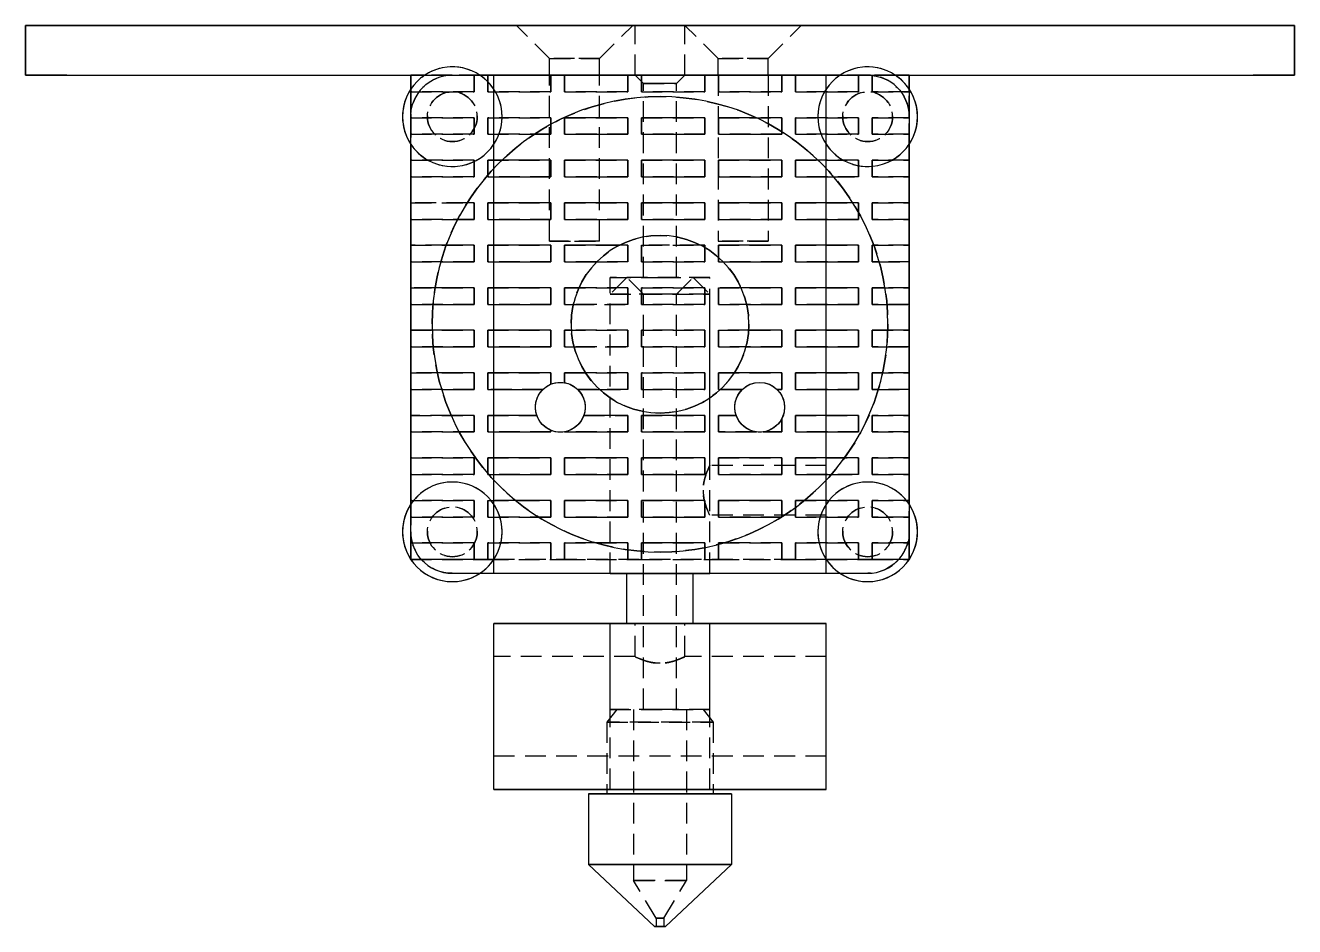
# Model space of a CAD drawing. Header units: inches. Extents: x -64 to 430, y -361 to 1014.
# Drawn here: x 117.4 to 193.8, y -206.5 to -152.2 of the extents above; entities that cross this region are included whole.
import ezdxf

# ---------------------------------------------------------------- set-up
doc = ezdxf.new("R2010")
doc.units = ezdxf.units.IN
doc.header["$LTSCALE"] = 5
doc.header["$MEASUREMENT"] = 0
doc.linetypes.add('HIDDEN', pattern=[0.375, 0.25, -0.125])
doc.layers.add('PH-3C4', color=16, linetype='HIDDEN')
doc.layers.add('PV-3C4', color=7, linetype='Continuous')

# ---------------------------------------------------------------- blocks, each defined once
blk = doc.blocks.new('*U21')
at = {"layer": 'PV-3C4'}
for p, q in [((0, -166.087, 43.013), (0, -168.587, 43.013)), ((0, -166.087, 46.013), (0, -166.087, 43.013)), ((0, -168.587, 46.013), (0, -166.087, 46.013)), ((0, -168.587, 43.013), (0, -239.977, 43.013)), ((0, -239.977, 46.013), (0, -168.587, 46.013)), ((0, -194.282, 13.843), (0, -189.282, 13.843)), ((0, -189.282, 13.843), (0, -189.282, 43.013)), ((0, -191.782, 13.013), (0, -194.282, 13.013)), ((0, -214.282), (0, -194.282)), ((0, -194.282), (0, -194.282, 10)), ((0, -214.282, 10), (0, -194.282, 10)), ((0, -194.282, 13.013), (0, -214.282, 13.013)), ((0, -194.282, 13.013), (0, -194.282, 43.013)), ((0, -208.58, -4.521), (0, -199.984, -4.521)), ((0, -208.58, -0.269), (0, -199.984, -0.269)), ((0, -203.949, -8.264), (0, -199.984, -4.521)), ((0, -199.984, -0.269), (0, -199.984, -4.521)), ((0, -201.091), (0, -201.091, -0.269)), ((0, -201.282, 13), (0, -207.282, 13)), ((0, -201.282, 13), (0, -201.282, 13.013)), ((0, -202.282, 10), (0, -202.282, 13)), ((0, -204.614, -8.264), (0, -203.949, -8.264)), ((0, -204.614, -8.264), (0, -208.58, -4.521)), ((0, -206.282, 10), (0, -206.282, 13)), ((0, -207.282, 13), (0, -207.282, 13.013)), ((0, -207.472), (0, -207.472, -0.269)), ((0, -208.58, -0.269), (0, -208.58, -4.521)), ((0, -214.282), (0, -214.282, 10)), ((0, -214.282, 13.013), (0, -214.282, 43.013)), ((0, -219.282, 13.843), (0, -214.282, 13.843)), ((0, -214.282, 13.013), (0, -216.782, 13.013)), ((0, -219.282, 43.013), (0, -219.282, 13.843)), ((0, -239.977, 43.013), (0, -242.477, 43.013)), ((0, -242.477, 46.013), (0, -239.977, 46.013)), ((0, -242.477, 43.013), (0, -242.477, 46.013))]:
    blk.add_line(p, q, dxfattribs=at)
at = {"layer": 'PV-3C4', "extrusion": (-1, 0, 0)}
for centre in [(198.282, 23.013), (210.282, 23.013)]:
    blk.add_circle(centre, 1.5, dxfattribs=at)
for centre, radius, start, end in [((191.782, 40.513), 3, 146.44269, 180), ((191.782, 40.513), 3, 180, 213.55731), ((191.782, 15.513), 3, 146.44269, 180), ((191.782, 15.513), 3, 180, 213.55731), ((191.782, 15.513), 3, 213.80519, 303.55731), ((191.782, 15.513), 2.5, 221.88557, 270), ((216.782, 15.513), 3, 236.44269, 326.19481), ((216.782, 15.513), 2.5, 270, 318.11443), ((216.782, 40.513), 3, 326.44269, 33.55731), ((216.782, 15.513), 3, 326.44269, 33.55731)]:
    blk.add_arc(centre, radius, start, end, dxfattribs=at)
blk = doc.blocks.new('*U22')
at = {"layer": 'PH-3C4'}
for p, q in [((0, -193.09, 42.013), (0, -189.282, 42.013)), ((0, -189.282, 40.452), (0, -193.09, 40.452)), ((0, -193.09, 39.452), (0, -189.282, 39.452)), ((0, -189.282, 37.891), (0, -193.09, 37.891)), ((0, -193.09, 36.891), (0, -189.282, 36.891)), ((0, -189.282, 35.33), (0, -193.09, 35.33)), ((0, -193.09, 34.33), (0, -189.282, 34.33)), ((0, -189.282, 32.769), (0, -193.09, 32.769)), ((0, -193.09, 31.769), (0, -189.282, 31.769)), ((0, -189.282, 30.208), (0, -193.09, 30.208)), ((0, -193.09, 29.208), (0, -189.282, 29.208)), ((0, -189.282, 27.648), (0, -193.09, 27.648)), ((0, -193.09, 26.648), (0, -189.282, 26.648)), ((0, -189.282, 25.087), (0, -193.09, 25.087)), ((0, -193.09, 24.087), (0, -189.282, 24.087)), ((0, -189.282, 22.526), (0, -193.09, 22.526)), ((0, -193.09, 21.526), (0, -189.282, 21.526)), ((0, -189.282, 19.965), (0, -193.09, 19.965)), ((0, -193.09, 18.965), (0, -189.282, 18.965)), ((0, -189.282, 17.404), (0, -193.09, 17.404)), ((0, -193.09, 16.404), (0, -189.282, 16.404)), ((0, -189.282, 14.843), (0, -193.09, 14.843)), ((0, -193.09, 43.013), (0, -193.09, 42.013)), ((0, -193.09, 40.452), (0, -193.09, 39.452)), ((0, -193.09, 37.891), (0, -193.09, 36.891)), ((0, -193.09, 35.33), (0, -193.09, 34.33)), ((0, -193.09, 32.769), (0, -193.09, 31.769)), ((0, -193.09, 30.208), (0, -193.09, 29.208)), ((0, -193.09, 27.648), (0, -193.09, 26.648)), ((0, -193.09, 25.087), (0, -193.09, 24.087)), ((0, -193.09, 22.526), (0, -193.09, 21.526)), ((0, -193.09, 19.965), (0, -193.09, 18.965)), ((0, -193.09, 17.404), (0, -193.09, 16.404)), ((0, -193.09, 14.843), (0, -193.09, 13.843)), ((0, -193.911, 17.404), (0, -197.72, 17.404)), ((0, -197.72, 16.404), (0, -193.911, 16.404)), ((0, -193.911, 16.404), (0, -193.911, 17.404)), ((0, -193.911, 19.965), (0, -197.72, 19.965)), ((0, -197.72, 18.965), (0, -193.911, 18.965)), ((0, -193.911, 18.965), (0, -193.911, 19.965)), ((0, -197.235, 24.087), (0, -193.911, 24.087)), ((0, -193.911, 24.087), (0, -193.911, 25.087)), ((0, -193.911, 25.087), (0, -197.72, 25.087)), ((0, -197.72, 21.526), (0, -193.911, 21.526)), ((0, -193.911, 21.526), (0, -193.911, 22.526)), ((0, -193.911, 27.648), (0, -197.72, 27.648)), ((0, -197.72, 26.648), (0, -193.911, 26.648)), ((0, -193.911, 26.648), (0, -193.911, 27.648)), ((0, -193.911, 30.208), (0, -197.72, 30.208)), ((0, -197.72, 29.208), (0, -193.911, 29.208)), ((0, -193.911, 29.208), (0, -193.911, 30.208)), ((0, -193.911, 32.769), (0, -197.72, 32.769)), ((0, -197.72, 31.769), (0, -193.911, 31.769)), ((0, -193.911, 31.769), (0, -193.911, 32.769)), ((0, -193.911, 35.33), (0, -197.72, 35.33)), ((0, -197.72, 34.33), (0, -193.911, 34.33)), ((0, -193.911, 34.33), (0, -193.911, 35.33)), ((0, -193.911, 37.891), (0, -197.72, 37.891)), ((0, -197.72, 36.891), (0, -193.911, 36.891)), ((0, -193.911, 36.891), (0, -193.911, 37.891)), ((0, -193.911, 40.452), (0, -197.72, 40.452)), ((0, -197.72, 39.452), (0, -193.911, 39.452)), ((0, -193.911, 39.452), (0, -193.911, 40.452)), ((0, -197.72, 42.013), (0, -193.911, 42.013)), ((0, -193.911, 42.013), (0, -193.911, 43.013)), ((0, -193.911, 13.843), (0, -193.911, 14.843)), ((0, -193.911, 14.843), (0, -197.72, 14.843)), ((0, -193.911, 22.526), (0, -196.863, 22.526)), ((0, -214.282, 13.843), (0, -194.282, 13.843)), ((0, -202.782, 8), (0, -194.282, 8)), ((0, -214.282, 2), (0, -194.282, 2)), ((0, -197.641, 44.013), (0, -195.641, 46.013)), ((0, -200.641, 33.013), (0, -197.641, 33.013)), ((0, -199.141, 44.013), (0, -197.641, 44.013)), ((0, -197.641, 33.013), (0, -197.641, 43.013)), ((0, -197.641, 43.013), (0, -197.641, 44.013)), ((0, -197.72, 17.404), (0, -197.72, 16.404)), ((0, -197.72, 19.965), (0, -197.72, 18.965)), ((0, -197.72, 25.087), (0, -197.72, 24.403)), ((0, -197.72, 27.648), (0, -197.72, 26.648)), ((0, -197.72, 30.208), (0, -197.72, 29.208)), ((0, -197.72, 32.769), (0, -197.72, 31.769)), ((0, -197.72, 35.33), (0, -197.72, 34.33)), ((0, -197.72, 37.891), (0, -197.72, 36.891)), ((0, -197.72, 40.452), (0, -197.72, 39.452)), ((0, -197.72, 43.013), (0, -197.72, 42.013)), ((0, -197.72, 14.843), (0, -197.72, 13.843)), ((0, -197.72, 21.622), (0, -197.72, 21.526)), ((0, -198.54, 17.404), (0, -202.349, 17.404)), ((0, -202.349, 16.404), (0, -198.54, 16.404)), ((0, -198.54, 16.404), (0, -198.54, 17.404)), ((0, -198.54, 19.965), (0, -202.349, 19.965)), ((0, -202.349, 18.965), (0, -198.54, 18.965)), ((0, -198.54, 18.965), (0, -198.54, 19.965)), ((0, -198.54, 24.49), (0, -198.54, 25.087)), ((0, -198.54, 25.087), (0, -202.349, 25.087)), ((0, -202.349, 21.526), (0, -198.54, 21.526)), ((0, -198.54, 27.648), (0, -202.349, 27.648)), ((0, -202.349, 26.648), (0, -198.54, 26.648)), ((0, -198.54, 26.648), (0, -198.54, 27.648)), ((0, -198.54, 30.208), (0, -202.349, 30.208)), ((0, -202.349, 29.208), (0, -198.54, 29.208)), ((0, -198.54, 29.208), (0, -198.54, 30.208)), ((0, -198.54, 32.769), (0, -202.349, 32.769)), ((0, -202.349, 31.769), (0, -198.54, 31.769)), ((0, -198.54, 31.769), (0, -198.54, 32.769)), ((0, -198.54, 35.33), (0, -202.349, 35.33)), ((0, -202.349, 34.33), (0, -198.54, 34.33)), ((0, -198.54, 34.33), (0, -198.54, 35.33)), ((0, -198.54, 37.891), (0, -202.349, 37.891)), ((0, -202.349, 36.891), (0, -198.54, 36.891)), ((0, -198.54, 36.891), (0, -198.54, 37.891)), ((0, -198.54, 40.452), (0, -202.349, 40.452)), ((0, -202.349, 39.452), (0, -198.54, 39.452)), ((0, -198.54, 39.452), (0, -198.54, 40.452)), ((0, -202.349, 42.013), (0, -198.54, 42.013)), ((0, -198.54, 42.013), (0, -198.54, 43.013)), ((0, -198.54, 13.843), (0, -198.54, 14.843)), ((0, -198.54, 14.843), (0, -202.349, 14.843)), ((0, -198.54, 21.526), (0, -198.54, 21.535)), ((0, -200.641, 44.013), (0, -199.141, 44.013)), ((0, -202.349, 24.087), (0, -199.329, 24.087)), ((0, -199.701, 22.526), (0, -202.349, 22.526)), ((0, -200.641, 33.013), (0, -200.641, 43.013)), ((0, -200.641, 43.013), (0, -200.641, 44.013)), ((0, -200.641, 44.013), (0, -202.641, 46.013)), ((0, -207.472, 4.059), (0, -201.091, 4.059)), ((0, -201.091, 4.059), (0, -201.091)), ((0, -201.675, 4.822), (0, -201.091, 4.059)), ((0, -201.282, 4.822), (0, -207.282, 4.822)), ((0, -201.282, 29.822), (0, -207.282, 29.822)), ((0, -207.282, 30.822), (0, -201.282, 30.822)), ((0, -201.282), (0, -201.282, 10)), ((0, -201.282, 4.822), (0, -201.282, 10)), ((0, -201.282, 13.013), (0, -201.282, 29.822)), ((0, -202.282, 30.822), (0, -201.282, 29.822)), ((0, -201.282, 13.013), (0, -201.282, 30.822)), ((0, -203.282, 29.822), (0, -202.282, 30.822)), ((0, -202.349, 17.404), (0, -202.349, 16.404)), ((0, -202.349, 19.965), (0, -202.349, 18.965)), ((0, -202.349, 25.087), (0, -202.349, 24.087)), ((0, -202.349, 22.526), (0, -202.349, 21.526)), ((0, -202.349, 27.648), (0, -202.349, 26.648)), ((0, -202.349, 30.208), (0, -202.349, 29.208)), ((0, -202.349, 32.769), (0, -202.349, 31.769)), ((0, -202.349, 35.33), (0, -202.349, 34.33)), ((0, -202.349, 37.891), (0, -202.349, 36.891)), ((0, -202.349, 40.452), (0, -202.349, 39.452)), ((0, -202.349, 43.013), (0, -202.349, 42.013)), ((0, -202.349, 14.843), (0, -202.349, 13.843)), ((0, -205.871, -5.494), (0, -202.692, -5.494)), ((0, -202.692, 4.822), (0, -202.692, -5.494)), ((0, -204.054, -7.755), (0, -202.692, -5.494)), ((0, -202.782, 8), (0, -202.782, 10)), ((0, -203.282, 42.513), (0, -202.782, 43.013)), ((0, -202.782, 43.013), (0, -202.782, 46.013)), ((0, -203.17, 17.404), (0, -206.978, 17.404)), ((0, -206.978, 16.404), (0, -203.17, 16.404)), ((0, -203.17, 16.404), (0, -203.17, 17.404)), ((0, -203.17, 19.965), (0, -206.978, 19.965)), ((0, -206.978, 18.965), (0, -203.17, 18.965)), ((0, -203.17, 18.965), (0, -203.17, 19.965)), ((0, -203.17, 22.526), (0, -206.978, 22.526)), ((0, -206.978, 21.526), (0, -203.17, 21.526)), ((0, -203.17, 21.526), (0, -203.17, 22.526)), ((0, -203.17, 25.087), (0, -206.978, 25.087)), ((0, -206.978, 24.087), (0, -203.17, 24.087)), ((0, -203.17, 24.087), (0, -203.17, 25.087)), ((0, -203.17, 27.648), (0, -206.978, 27.648)), ((0, -206.978, 26.648), (0, -203.17, 26.648)), ((0, -203.17, 26.648), (0, -203.17, 27.648)), ((0, -203.17, 30.208), (0, -206.978, 30.208)), ((0, -206.978, 29.208), (0, -203.17, 29.208)), ((0, -203.17, 29.208), (0, -203.17, 30.208)), ((0, -203.17, 32.769), (0, -206.978, 32.769)), ((0, -206.978, 31.769), (0, -203.17, 31.769)), ((0, -203.17, 31.769), (0, -203.17, 32.769)), ((0, -203.17, 35.33), (0, -206.978, 35.33)), ((0, -206.978, 34.33), (0, -203.17, 34.33)), ((0, -203.17, 34.33), (0, -203.17, 35.33)), ((0, -203.17, 37.891), (0, -206.978, 37.891)), ((0, -206.978, 36.891), (0, -203.17, 36.891)), ((0, -203.17, 36.891), (0, -203.17, 37.891)), ((0, -203.17, 40.452), (0, -206.978, 40.452)), ((0, -206.978, 39.452), (0, -203.17, 39.452)), ((0, -203.17, 39.452), (0, -203.17, 40.452)), ((0, -203.17, 13.843), (0, -203.17, 14.843)), ((0, -203.17, 14.843), (0, -206.978, 14.843)), ((0, -206.978, 42.013), (0, -203.17, 42.013)), ((0, -203.17, 42.013), (0, -203.17, 43.013)), ((0, -204.282, 42.513), (0, -203.282, 42.513)), ((0, -203.282, 4.822), (0, -203.282, 29.822)), ((0, -203.282, 30.822), (0, -203.282, 42.513)), ((0, -204.054, -8.254), (0, -203.949, -8.264)), ((0, -204.51, -7.755), (0, -204.054, -7.755)), ((0, -204.51, -8.254), (0, -204.054, -8.254)), ((0, -204.054, -7.755), (0, -204.054, -8.254)), ((0, -205.282, 42.513), (0, -204.282, 42.513)), ((0, -204.51, -7.755), (0, -205.871, -5.494)), ((0, -204.51, -7.755), (0, -204.51, -8.254)), ((0, -204.51, -8.254), (0, -204.614, -8.264)), ((0, -205.282, 4.822), (0, -205.282, 29.822)), ((0, -205.282, 29.822), (0, -206.282, 30.822)), ((0, -205.282, 30.822), (0, -205.282, 42.513)), ((0, -205.282, 42.513), (0, -205.782, 43.013)), ((0, -214.282, 8), (0, -205.782, 8)), ((0, -205.782, 8), (0, -205.782, 10)), ((0, -205.782, 43.013), (0, -205.782, 46.013)), ((0, -207.782, 44.013), (0, -205.782, 46.013)), ((0, -205.871, 4.822), (0, -205.871, -5.494)), ((0, -206.282, 30.822), (0, -207.282, 29.822)), ((0, -206.889, 4.822), (0, -207.472, 4.059)), ((0, -206.978, 17.404), (0, -206.978, 16.404)), ((0, -206.978, 19.965), (0, -206.978, 18.965)), ((0, -206.978, 22.526), (0, -206.978, 21.526)), ((0, -206.978, 25.087), (0, -206.978, 24.087)), ((0, -206.978, 27.648), (0, -206.978, 26.648)), ((0, -206.978, 30.208), (0, -206.978, 29.208)), ((0, -206.978, 32.769), (0, -206.978, 31.769)), ((0, -206.978, 35.33), (0, -206.978, 34.33)), ((0, -206.978, 37.891), (0, -206.978, 36.891)), ((0, -206.978, 40.452), (0, -206.978, 39.452)), ((0, -206.978, 14.843), (0, -206.978, 13.843)), ((0, -206.978, 43.013), (0, -206.978, 42.013)), ((0, -207.282), (0, -207.282, 10)), ((0, -207.282, 4.822), (0, -207.282, 10)), ((0, -207.282, 13.013), (0, -207.282, 29.822)), ((0, -207.282, 19.513), (0, -207.282, 30.822)), ((0, -207.282, 13.013), (0, -207.282, 16.513)), ((0, -214.282, 19.513), (0, -207.282, 19.513)), ((0, -214.282, 16.513), (0, -207.282, 16.513)), ((0, -207.472, 4.059), (0, -207.472)), ((0, -207.782, 33.013), (0, -210.782, 33.013)), ((0, -209.282, 44.013), (0, -207.782, 44.013)), ((0, -207.782, 43.013), (0, -207.782, 33.013)), ((0, -207.782, 43.013), (0, -207.782, 44.013)), ((0, -207.799, 21.526), (0, -207.799, 22.526)), ((0, -207.799, 22.526), (0, -208.863, 22.526)), ((0, -207.799, 24.087), (0, -207.799, 25.087)), ((0, -207.799, 25.087), (0, -211.608, 25.087)), ((0, -207.799, 17.404), (0, -211.608, 17.404)), ((0, -211.608, 16.404), (0, -207.799, 16.404)), ((0, -207.799, 16.404), (0, -207.799, 17.404)), ((0, -207.799, 19.965), (0, -211.608, 19.965)), ((0, -211.608, 18.965), (0, -207.799, 18.965)), ((0, -207.799, 18.965), (0, -207.799, 19.965)), ((0, -207.799, 27.648), (0, -211.608, 27.648)), ((0, -211.608, 26.648), (0, -207.799, 26.648)), ((0, -207.799, 26.648), (0, -207.799, 27.648)), ((0, -207.799, 30.208), (0, -211.608, 30.208)), ((0, -211.608, 29.208), (0, -207.799, 29.208)), ((0, -207.799, 29.208), (0, -207.799, 30.208)), ((0, -207.799, 32.769), (0, -211.608, 32.769)), ((0, -211.608, 31.769), (0, -207.799, 31.769)), ((0, -207.799, 31.769), (0, -207.799, 32.769)), ((0, -207.799, 35.33), (0, -211.608, 35.33)), ((0, -211.608, 34.33), (0, -207.799, 34.33)), ((0, -207.799, 34.33), (0, -207.799, 35.33)), ((0, -207.799, 37.891), (0, -211.608, 37.891)), ((0, -211.608, 36.891), (0, -207.799, 36.891)), ((0, -207.799, 36.891), (0, -207.799, 37.891)), ((0, -207.799, 40.452), (0, -211.608, 40.452)), ((0, -211.608, 39.452), (0, -207.799, 39.452)), ((0, -207.799, 39.452), (0, -207.799, 40.452)), ((0, -207.799, 13.843), (0, -207.799, 14.843)), ((0, -207.799, 14.843), (0, -211.608, 14.843)), ((0, -211.608, 42.013), (0, -207.799, 42.013)), ((0, -207.799, 42.013), (0, -207.799, 43.013)), ((0, -209.235, 24.087), (0, -207.799, 24.087)), ((0, -210.082, 21.526), (0, -207.799, 21.526)), ((0, -210.782, 44.013), (0, -209.282, 44.013)), ((0, -211.608, 21.526), (0, -210.482, 21.526)), ((0, -210.782, 43.013), (0, -210.782, 33.013)), ((0, -210.782, 43.013), (0, -210.782, 44.013)), ((0, -210.782, 44.013), (0, -212.782, 46.013)), ((0, -211.608, 24.087), (0, -211.329, 24.087)), ((0, -211.608, 25.087), (0, -211.608, 24.087)), ((0, -211.608, 17.404), (0, -211.608, 16.404)), ((0, -211.608, 19.965), (0, -211.608, 18.965)), ((0, -211.608, 27.648), (0, -211.608, 26.648)), ((0, -211.608, 30.208), (0, -211.608, 29.208)), ((0, -211.608, 32.769), (0, -211.608, 31.769)), ((0, -211.608, 35.33), (0, -211.608, 34.33)), ((0, -211.608, 37.891), (0, -211.608, 36.891)), ((0, -211.608, 40.452), (0, -211.608, 39.452)), ((0, -211.608, 14.843), (0, -211.608, 13.843)), ((0, -211.608, 43.013), (0, -211.608, 42.013)), ((0, -211.608, 22.311), (0, -211.608, 21.526)), ((0, -212.428, 17.404), (0, -216.237, 17.404)), ((0, -216.237, 16.404), (0, -212.428, 16.404)), ((0, -212.428, 16.404), (0, -212.428, 17.404)), ((0, -212.428, 19.965), (0, -216.237, 19.965)), ((0, -216.237, 18.965), (0, -212.428, 18.965)), ((0, -212.428, 18.965), (0, -212.428, 19.965)), ((0, -212.428, 22.526), (0, -216.237, 22.526)), ((0, -216.237, 21.526), (0, -212.428, 21.526)), ((0, -212.428, 21.526), (0, -212.428, 22.526)), ((0, -212.428, 25.087), (0, -216.237, 25.087)), ((0, -216.237, 24.087), (0, -212.428, 24.087)), ((0, -212.428, 24.087), (0, -212.428, 25.087)), ((0, -212.428, 27.648), (0, -216.237, 27.648)), ((0, -216.237, 26.648), (0, -212.428, 26.648)), ((0, -212.428, 26.648), (0, -212.428, 27.648)), ((0, -212.428, 30.208), (0, -216.237, 30.208)), ((0, -216.237, 29.208), (0, -212.428, 29.208)), ((0, -212.428, 29.208), (0, -212.428, 30.208)), ((0, -212.428, 32.769), (0, -216.237, 32.769)), ((0, -216.237, 31.769), (0, -212.428, 31.769)), ((0, -212.428, 31.769), (0, -212.428, 32.769)), ((0, -212.428, 35.33), (0, -216.237, 35.33)), ((0, -216.237, 34.33), (0, -212.428, 34.33)), ((0, -212.428, 34.33), (0, -212.428, 35.33)), ((0, -212.428, 37.891), (0, -216.237, 37.891)), ((0, -216.237, 36.891), (0, -212.428, 36.891)), ((0, -212.428, 36.891), (0, -212.428, 37.891)), ((0, -212.428, 40.452), (0, -216.237, 40.452)), ((0, -216.237, 39.452), (0, -212.428, 39.452)), ((0, -212.428, 39.452), (0, -212.428, 40.452)), ((0, -212.428, 13.843), (0, -212.428, 14.843)), ((0, -212.428, 14.843), (0, -216.237, 14.843)), ((0, -216.237, 42.013), (0, -212.428, 42.013)), ((0, -212.428, 42.013), (0, -212.428, 43.013)), ((0, -216.237, 17.404), (0, -216.237, 16.404)), ((0, -216.237, 19.965), (0, -216.237, 18.965)), ((0, -216.237, 22.526), (0, -216.237, 21.526)), ((0, -216.237, 25.087), (0, -216.237, 24.087)), ((0, -216.237, 27.648), (0, -216.237, 26.648)), ((0, -216.237, 30.208), (0, -216.237, 29.208)), ((0, -216.237, 32.769), (0, -216.237, 31.769)), ((0, -216.237, 35.33), (0, -216.237, 34.33)), ((0, -216.237, 37.891), (0, -216.237, 36.891)), ((0, -216.237, 40.452), (0, -216.237, 39.452)), ((0, -216.237, 14.843), (0, -216.237, 13.843)), ((0, -216.237, 43.013), (0, -216.237, 42.013)), ((0, -217.058, 13.843), (0, -217.058, 14.843)), ((0, -217.058, 14.843), (0, -219.282, 14.843)), ((0, -219.282, 16.404), (0, -217.058, 16.404)), ((0, -217.058, 16.404), (0, -217.058, 17.404)), ((0, -217.058, 17.404), (0, -219.282, 17.404)), ((0, -219.282, 18.965), (0, -217.058, 18.965)), ((0, -217.058, 18.965), (0, -217.058, 19.965)), ((0, -217.058, 19.965), (0, -219.282, 19.965)), ((0, -219.282, 21.526), (0, -217.058, 21.526)), ((0, -217.058, 21.526), (0, -217.058, 22.526)), ((0, -217.058, 22.526), (0, -219.282, 22.526)), ((0, -219.282, 24.087), (0, -217.058, 24.087)), ((0, -217.058, 24.087), (0, -217.058, 25.087)), ((0, -217.058, 25.087), (0, -219.282, 25.087)), ((0, -219.282, 26.648), (0, -217.058, 26.648)), ((0, -217.058, 26.648), (0, -217.058, 27.648)), ((0, -217.058, 27.648), (0, -219.282, 27.648)), ((0, -219.282, 29.208), (0, -217.058, 29.208)), ((0, -217.058, 29.208), (0, -217.058, 30.208)), ((0, -217.058, 30.208), (0, -219.282, 30.208)), ((0, -219.282, 31.769), (0, -217.058, 31.769)), ((0, -217.058, 31.769), (0, -217.058, 32.769)), ((0, -217.058, 32.769), (0, -219.282, 32.769)), ((0, -219.282, 34.33), (0, -217.058, 34.33)), ((0, -217.058, 34.33), (0, -217.058, 35.33)), ((0, -217.058, 35.33), (0, -219.282, 35.33)), ((0, -219.282, 36.891), (0, -217.058, 36.891)), ((0, -217.058, 36.891), (0, -217.058, 37.891)), ((0, -217.058, 37.891), (0, -219.282, 37.891)), ((0, -219.282, 39.452), (0, -217.058, 39.452)), ((0, -217.058, 39.452), (0, -217.058, 40.452)), ((0, -217.058, 40.452), (0, -219.282, 40.452)), ((0, -219.282, 42.013), (0, -217.058, 42.013)), ((0, -217.058, 42.013), (0, -217.058, 43.013))]:
    blk.add_line(p, q, dxfattribs=at)
at = {"layer": 'PH-3C4', "extrusion": (-1, 0, 0)}
for centre, radius in [((191.782, 40.513), 1.5), ((191.782, 15.513), 1.5), ((204.282, 28.013), 13.716), ((204.282, 28.013), 5.351), ((216.782, 40.513), 1.5), ((216.782, 15.513), 1.5)]:
    blk.add_circle(centre, radius, dxfattribs=at)
for centre, radius, start, end in [((191.782, 15.513), 2.5, 180, 221.88557), ((191.782, 40.513), 2.5, 90, 180), ((191.782, 40.513), 3, 213.55731, 146.44269), ((191.782, 15.513), 3, 303.55731, 146.44269), ((191.782, 15.513), 3, 213.55731, 213.80519), ((216.782, 40.513), 3, 33.55731, 180), ((216.782, 40.513), 3, 180, 326.44269), ((216.782, 15.513), 3, 33.55731, 180), ((216.782, 15.513), 3, 180, 236.44269), ((216.782, 40.513), 2.5, 0, 90), ((216.782, 15.513), 2.5, 318.11443, 0), ((216.782, 15.513), 3, 326.19481, 326.44269)]:
    blk.add_arc(centre, radius, start, end, dxfattribs=at)
at = {"layer": 'PH-3C4'}
for points, knots in [([(0, -202.782, 8), (0, -202.782, 8), (0, -202.791, 7.995), (0, -202.83, 7.976), (0, -202.859, 7.962), (0, -202.975, 7.907), (0, -203.09, 7.856), (0, -203.353, 7.757), (0, -203.519, 7.702), (0, -203.795, 7.642), (0, -203.892, 7.625), (0, -204.087, 7.604), (0, -204.186, 7.598), (0, -204.378, 7.598), (0, -204.477, 7.604), (0, -204.672, 7.625), (0, -204.769, 7.642), (0, -205.045, 7.702), (0, -205.211, 7.757), (0, -205.474, 7.856), (0, -205.589, 7.907), (0, -205.704, 7.962), (0, -205.734, 7.976), (0, -205.772, 7.995), (0, -205.782, 8), (0, -205.782, 8)], [2.306343, 2.306343, 2.306343, 2.306343, 2.594243, 2.594243, 2.882142, 2.882142, 3.457941, 3.457941, 4.035314, 4.035314, 4.324, 4.324, 4.612687, 4.612687, 4.901373, 4.901373, 5.190059, 5.190059, 5.767432, 5.767432, 6.343231, 6.343231, 6.631131, 6.631131, 6.91903, 6.91903, 6.91903, 6.91903]), ([(0, -206.88, 18.013), (0, -206.88, 17.916), (0, -206.885, 17.818), (0, -206.907, 17.622), (0, -206.924, 17.526), (0, -206.984, 17.25), (0, -207.038, 17.083), (0, -207.138, 16.821), (0, -207.189, 16.706), (0, -207.244, 16.59), (0, -207.258, 16.561), (0, -207.277, 16.522), (0, -207.282, 16.513), (0, -207.282, 16.513)], [0, 0, 0, 0, 0.288686, 0.288686, 0.577373, 0.577373, 1.154746, 1.154746, 1.730544, 1.730544, 2.018444, 2.018444, 2.306343, 2.306343, 2.306343, 2.306343]), ([(0, -207.282, 19.513), (0, -207.282, 19.513), (0, -207.277, 19.503), (0, -207.258, 19.464), (0, -207.244, 19.435), (0, -207.189, 19.319), (0, -207.138, 19.204), (0, -207.038, 18.942), (0, -206.984, 18.775), (0, -206.924, 18.499), (0, -206.907, 18.403), (0, -206.885, 18.208), (0, -206.88, 18.109), (0, -206.88, 18.013)], [6.91903, 6.91903, 6.91903, 6.91903, 7.206929, 7.206929, 7.494829, 7.494829, 8.070628, 8.070628, 8.648, 8.648, 8.936687, 8.936687, 9.225373, 9.225373, 9.225373, 9.225373])]:
    blk.add_open_spline(points, degree=3, knots=knots, dxfattribs=at)
blk = doc.blocks.new('*U25')
at = {"layer": 'PV-3C4'}
for p, q in [((0, -166.087, 43.013), (0, -166.087, 46.013)), ((0, -168.587, 43.013), (0, -166.087, 43.013)), ((0, -166.087, 46.013), (0, -168.587, 46.013)), ((0, -168.587, 43.013), (0, -190.124, 43.013)), ((0, -168.587, 46.013), (0, -239.977, 46.013)), ((0, -190.124, 43.013), (0, -189.282, 43.013)), ((0, -189.282, 13.843), (0, -189.289, 13.843)), ((0, -189.282, 13.854), (0, -189.282, 13.843)), ((0, -189.282, 43.013), (0, -189.282, 42.171)), ((0, -189.282, 38.854), (0, -189.282, 17.171)), ((0, -193.09, 27.648), (0, -190.571, 27.648)), ((0, -190.618, 29.208), (0, -193.09, 29.208)), ((0, -190.634, 26.648), (0, -193.09, 26.648)), ((0, -193.09, 30.208), (0, -190.743, 30.208)), ((0, -193.09, 25.087), (0, -190.882, 25.087)), ((0, -191.091, 31.769), (0, -193.09, 31.769)), ((0, -191.14, 24.087), (0, -193.09, 24.087)), ((0, -193.09, 32.769), (0, -191.417, 32.769)), ((0, -193.09, 22.526), (0, -191.711, 22.526)), ((0, -192.108, 34.33), (0, -193.09, 34.33)), ((0, -192.197, 21.526), (0, -193.09, 21.526)), ((0, -193.09, 35.33), (0, -192.681, 35.33)), ((0, -193.09, 34.33), (0, -193.09, 35.33)), ((0, -193.09, 31.769), (0, -193.09, 32.769)), ((0, -193.09, 29.208), (0, -193.09, 30.208)), ((0, -193.09, 26.648), (0, -193.09, 27.648)), ((0, -193.09, 24.087), (0, -193.09, 25.087)), ((0, -193.09, 21.526), (0, -193.09, 22.526)), ((0, -215.124, 43.013), (0, -193.44, 43.013)), ((0, -193.44, 13.013), (0, -215.124, 13.013)), ((0, -193.911, 36.891), (0, -197.72, 36.891)), ((0, -193.911, 36.989), (0, -193.911, 36.891)), ((0, -197.72, 35.33), (0, -193.911, 35.33)), ((0, -193.911, 34.33), (0, -197.72, 34.33)), ((0, -193.911, 35.33), (0, -193.911, 34.33)), ((0, -197.72, 32.769), (0, -193.911, 32.769)), ((0, -193.911, 31.769), (0, -197.72, 31.769)), ((0, -193.911, 32.769), (0, -193.911, 31.769)), ((0, -197.72, 30.208), (0, -193.911, 30.208)), ((0, -193.911, 29.208), (0, -197.72, 29.208)), ((0, -193.911, 30.208), (0, -193.911, 29.208)), ((0, -197.72, 27.648), (0, -193.911, 27.648)), ((0, -193.911, 26.648), (0, -197.72, 26.648)), ((0, -193.911, 27.648), (0, -193.911, 26.648)), ((0, -197.72, 25.087), (0, -193.911, 25.087)), ((0, -193.911, 24.087), (0, -197.235, 24.087)), ((0, -193.911, 25.087), (0, -193.911, 24.087)), ((0, -197.72, 19.965), (0, -193.911, 19.965)), ((0, -193.911, 19.965), (0, -193.911, 19.037)), ((0, -193.911, 22.526), (0, -193.911, 21.526)), ((0, -193.911, 21.526), (0, -197.72, 21.526)), ((0, -196.863, 22.526), (0, -193.911, 22.526)), ((0, -193.973, 18.965), (0, -197.72, 18.965)), ((0, -194.282), (0, -194.282, 10)), ((0, -194.282), (0, -214.282)), ((0, -194.282, 10), (0, -214.282, 10)), ((0, -197.72, 37.891), (0, -194.767, 37.891)), ((0, -197.72, 17.404), (0, -195.588, 17.404)), ((0, -196.714, 39.452), (0, -197.72, 39.452)), ((0, -196.976, 16.404), (0, -197.72, 16.404)), ((0, -197.72, 39.452), (0, -197.72, 40.057)), ((0, -197.72, 36.891), (0, -197.72, 37.891)), ((0, -197.72, 34.33), (0, -197.72, 35.33)), ((0, -197.72, 31.769), (0, -197.72, 32.769)), ((0, -197.72, 29.208), (0, -197.72, 30.208)), ((0, -197.72, 26.648), (0, -197.72, 27.648)), ((0, -197.72, 24.403), (0, -197.72, 25.087)), ((0, -197.72, 18.965), (0, -197.72, 19.965)), ((0, -197.72, 16.404), (0, -197.72, 17.404)), ((0, -197.72, 21.526), (0, -197.72, 21.622)), ((0, -202.349, 40.452), (0, -198.54, 40.452)), ((0, -198.54, 39.452), (0, -202.349, 39.452)), ((0, -198.54, 40.452), (0, -198.54, 39.452)), ((0, -202.349, 37.891), (0, -198.54, 37.891)), ((0, -198.54, 36.891), (0, -202.349, 36.891)), ((0, -198.54, 37.891), (0, -198.54, 36.891)), ((0, -202.349, 35.33), (0, -198.54, 35.33)), ((0, -198.54, 34.33), (0, -202.349, 34.33)), ((0, -198.54, 35.33), (0, -198.54, 34.33)), ((0, -201.83, 32.769), (0, -198.54, 32.769)), ((0, -198.54, 31.769), (0, -200.471, 31.769)), ((0, -198.54, 32.769), (0, -198.54, 31.769)), ((0, -199.402, 30.208), (0, -198.54, 30.208)), ((0, -198.54, 29.208), (0, -199.066, 29.208)), ((0, -198.54, 30.208), (0, -198.54, 29.208)), ((0, -198.943, 27.648), (0, -198.54, 27.648)), ((0, -198.54, 26.648), (0, -199.107, 26.648)), ((0, -198.54, 27.648), (0, -198.54, 26.648)), ((0, -199.801, 25.087), (0, -198.54, 25.087)), ((0, -198.54, 25.087), (0, -198.54, 24.49)), ((0, -202.349, 19.965), (0, -198.54, 19.965)), ((0, -198.54, 18.965), (0, -202.349, 18.965)), ((0, -198.54, 19.965), (0, -198.54, 18.965)), ((0, -202.349, 17.404), (0, -198.54, 17.404)), ((0, -198.54, 16.404), (0, -202.349, 16.404)), ((0, -198.54, 17.404), (0, -198.54, 16.404)), ((0, -198.54, 21.526), (0, -202.349, 21.526)), ((0, -198.54, 21.535), (0, -198.54, 21.526)), ((0, -199.329, 24.087), (0, -200.645, 24.087)), ((0, -202.349, 22.526), (0, -199.701, 22.526)), ((0, -199.984, -4.521), (0, -208.58, -4.521)), ((0, -199.984, -0.269), (0, -208.58, -0.269)), ((0, -203.949, -8.264), (0, -199.984, -4.521)), ((0, -199.984, -0.269), (0, -199.984, -4.521)), ((0, -202.349, 14.843), (0, -200.448, 14.843)), ((0, -201.091), (0, -201.091, -0.269)), ((0, -204.282, 13), (0, -201.282, 13)), ((0, -201.282, 13), (0, -201.282, 13.013)), ((0, -202.282, 10), (0, -202.282, 13)), ((0, -202.349, 39.452), (0, -202.349, 40.452)), ((0, -202.349, 36.891), (0, -202.349, 37.891)), ((0, -202.349, 34.33), (0, -202.349, 35.33)), ((0, -202.349, 18.965), (0, -202.349, 19.965)), ((0, -202.349, 16.404), (0, -202.349, 17.404)), ((0, -202.349, 14.434), (0, -202.349, 14.843)), ((0, -202.349, 21.526), (0, -202.349, 22.526)), ((0, -206.978, 40.452), (0, -203.17, 40.452)), ((0, -203.17, 39.452), (0, -206.978, 39.452)), ((0, -203.17, 40.452), (0, -203.17, 39.452)), ((0, -206.978, 37.891), (0, -203.17, 37.891)), ((0, -203.17, 36.891), (0, -206.978, 36.891)), ((0, -203.17, 37.891), (0, -203.17, 36.891)), ((0, -206.978, 35.33), (0, -203.17, 35.33)), ((0, -203.17, 34.33), (0, -206.978, 34.33)), ((0, -203.17, 35.33), (0, -203.17, 34.33)), ((0, -206.978, 22.526), (0, -203.17, 22.526)), ((0, -203.17, 21.526), (0, -206.978, 21.526)), ((0, -203.17, 22.526), (0, -203.17, 21.526)), ((0, -206.978, 19.965), (0, -203.17, 19.965)), ((0, -203.17, 18.965), (0, -206.978, 18.965)), ((0, -203.17, 19.965), (0, -203.17, 18.965)), ((0, -206.978, 17.404), (0, -203.17, 17.404)), ((0, -203.17, 16.404), (0, -206.978, 16.404)), ((0, -203.17, 17.404), (0, -203.17, 16.404)), ((0, -206.978, 14.843), (0, -203.17, 14.843)), ((0, -203.17, 14.843), (0, -203.17, 14.342)), ((0, -203.949, -8.264), (0, -204.614, -8.264)), ((0, -207.282, 13), (0, -204.282, 13)), ((0, -204.614, -8.264), (0, -208.58, -4.521)), ((0, -206.282, 10), (0, -206.282, 13)), ((0, -206.978, 32.769), (0, -206.734, 32.769)), ((0, -206.978, 39.452), (0, -206.978, 40.452)), ((0, -206.978, 36.891), (0, -206.978, 37.891)), ((0, -206.978, 34.33), (0, -206.978, 35.33)), ((0, -206.978, 32.635), (0, -206.978, 32.769)), ((0, -206.978, 21.526), (0, -206.978, 22.526)), ((0, -206.978, 18.965), (0, -206.978, 19.965)), ((0, -206.978, 16.404), (0, -206.978, 17.404)), ((0, -206.978, 14.565), (0, -206.978, 14.843)), ((0, -207.282, 13), (0, -207.282, 13.013)), ((0, -207.472), (0, -207.472, -0.269)), ((0, -210.06, 40.452), (0, -207.799, 40.452)), ((0, -207.799, 39.452), (0, -211.608, 39.452)), ((0, -207.799, 40.452), (0, -207.799, 39.452)), ((0, -211.608, 37.891), (0, -207.799, 37.891)), ((0, -207.799, 36.891), (0, -211.608, 36.891)), ((0, -207.799, 37.891), (0, -207.799, 36.891)), ((0, -211.608, 35.33), (0, -207.799, 35.33)), ((0, -207.799, 34.33), (0, -211.608, 34.33)), ((0, -207.799, 35.33), (0, -207.799, 34.33)), ((0, -211.608, 32.769), (0, -207.799, 32.769)), ((0, -207.799, 32.769), (0, -207.799, 32.046)), ((0, -211.608, 19.965), (0, -207.799, 19.965)), ((0, -207.799, 18.965), (0, -211.608, 18.965)), ((0, -207.799, 19.965), (0, -207.799, 18.965)), ((0, -211.608, 17.404), (0, -207.799, 17.404)), ((0, -207.799, 16.404), (0, -211.587, 16.404)), ((0, -207.799, 17.404), (0, -207.799, 16.404)), ((0, -208.115, 14.843), (0, -207.799, 14.843)), ((0, -207.799, 14.843), (0, -207.799, 14.755)), ((0, -208.863, 22.526), (0, -207.799, 22.526)), ((0, -207.799, 22.526), (0, -207.799, 21.526)), ((0, -207.799, 21.526), (0, -210.082, 21.526)), ((0, -207.918, 24.087), (0, -209.235, 24.087)), ((0, -208.093, 31.769), (0, -211.608, 31.769)), ((0, -208.58, -0.269), (0, -208.58, -4.521)), ((0, -211.608, 25.087), (0, -208.763, 25.087)), ((0, -211.608, 30.208), (0, -209.162, 30.208)), ((0, -209.456, 26.648), (0, -211.608, 26.648)), ((0, -209.498, 29.208), (0, -211.608, 29.208)), ((0, -211.608, 27.648), (0, -209.621, 27.648)), ((0, -210.482, 21.526), (0, -211.608, 21.526)), ((0, -211.329, 24.087), (0, -211.608, 24.087)), ((0, -211.608, 39.452), (0, -211.608, 39.608)), ((0, -211.608, 36.891), (0, -211.608, 37.891)), ((0, -211.608, 34.33), (0, -211.608, 35.33)), ((0, -211.608, 31.769), (0, -211.608, 32.769)), ((0, -211.608, 29.208), (0, -211.608, 30.208)), ((0, -211.608, 26.648), (0, -211.608, 27.648)), ((0, -211.608, 18.965), (0, -211.608, 19.965)), ((0, -211.608, 16.417), (0, -211.608, 17.404)), ((0, -211.608, 24.087), (0, -211.608, 25.087)), ((0, -211.608, 21.526), (0, -211.608, 22.311)), ((0, -213.797, 37.891), (0, -212.428, 37.891)), ((0, -212.428, 36.891), (0, -214.736, 36.891)), ((0, -212.428, 37.891), (0, -212.428, 36.891)), ((0, -215.882, 35.33), (0, -212.428, 35.33)), ((0, -212.428, 34.33), (0, -216.237, 34.33)), ((0, -212.428, 35.33), (0, -212.428, 34.33)), ((0, -216.237, 32.769), (0, -212.428, 32.769)), ((0, -212.428, 31.769), (0, -216.237, 31.769)), ((0, -212.428, 32.769), (0, -212.428, 31.769)), ((0, -216.237, 30.208), (0, -212.428, 30.208)), ((0, -212.428, 29.208), (0, -216.237, 29.208)), ((0, -212.428, 30.208), (0, -212.428, 29.208)), ((0, -216.237, 27.648), (0, -212.428, 27.648)), ((0, -212.428, 26.648), (0, -216.237, 26.648)), ((0, -212.428, 27.648), (0, -212.428, 26.648)), ((0, -216.237, 25.087), (0, -212.428, 25.087)), ((0, -212.428, 24.087), (0, -216.237, 24.087)), ((0, -212.428, 25.087), (0, -212.428, 24.087)), ((0, -216.237, 22.526), (0, -212.428, 22.526)), ((0, -212.428, 21.526), (0, -216.237, 21.526)), ((0, -212.428, 22.526), (0, -212.428, 21.526)), ((0, -215.389, 19.965), (0, -212.428, 19.965)), ((0, -212.428, 18.965), (0, -214.59, 18.965)), ((0, -212.428, 19.965), (0, -212.428, 18.965)), ((0, -212.976, 17.404), (0, -212.428, 17.404)), ((0, -212.428, 17.404), (0, -212.428, 16.978)), ((0, -214.282), (0, -214.282, 10)), ((0, -216.237, 34.33), (0, -216.237, 34.735)), ((0, -216.237, 31.769), (0, -216.237, 32.769)), ((0, -216.237, 29.208), (0, -216.237, 30.208)), ((0, -216.237, 26.648), (0, -216.237, 27.648)), ((0, -216.237, 24.087), (0, -216.237, 25.087)), ((0, -216.237, 21.526), (0, -216.237, 22.526)), ((0, -217.058, 31.769), (0, -217.473, 31.769)), ((0, -217.058, 32.769), (0, -217.058, 31.769)), ((0, -217.146, 32.769), (0, -217.058, 32.769)), ((0, -217.058, 29.208), (0, -217.945, 29.208)), ((0, -217.058, 30.208), (0, -217.058, 29.208)), ((0, -217.821, 30.208), (0, -217.058, 30.208)), ((0, -217.058, 26.648), (0, -217.929, 26.648)), ((0, -217.058, 27.648), (0, -217.058, 26.648)), ((0, -217.993, 27.648), (0, -217.058, 27.648)), ((0, -217.058, 24.087), (0, -217.424, 24.087)), ((0, -217.058, 25.087), (0, -217.058, 24.087)), ((0, -217.682, 25.087), (0, -217.058, 25.087)), ((0, -219.282, 43.013), (0, -218.44, 43.013)), ((0, -218.44, 43.013), (0, -239.977, 43.013)), ((0, -219.275, 13.843), (0, -219.282, 13.843)), ((0, -219.282, 42.171), (0, -219.282, 43.013)), ((0, -219.282, 13.843), (0, -219.282, 13.854)), ((0, -219.282, 17.171), (0, -219.282, 38.854)), ((0, -242.477, 43.013), (0, -239.977, 43.013)), ((0, -239.977, 46.013), (0, -242.477, 46.013)), ((0, -242.477, 46.013), (0, -242.477, 43.013))]:
    blk.add_line(p, q, dxfattribs=at)
at = {"layer": 'PV-3C4', "extrusion": (1, 0, 0)}
for centre, radius in [((-191.782, 40.513), 3), ((-191.782, 15.513), 3), ((-204.282, 28.013), 13.716), ((-204.282, 28.013), 5.351), ((-216.782, 40.513), 3), ((-216.782, 15.513), 3)]:
    blk.add_circle(centre, radius, dxfattribs=at)
for centre, start, end in [((-198.282, 23.013), 341.06967, 45.73622), ((-198.282, 23.013), 292.00842, 341.06967), ((-198.282, 23.013), 45.73622, 67.99158), ((-198.282, 23.013), 67.99158, 99.92688), ((-198.282, 23.013), 260.07312, 292.00842), ((-198.282, 23.013), 99.92688, 134.26378), ((-198.282, 23.013), 198.93033, 260.07312), ((-198.282, 23.013), 134.26378, 198.93033), ((-210.282, 23.013), 341.06967, 45.73622), ((-210.282, 23.013), 277.65639, 341.06967), ((-210.282, 23.013), 45.73622, 134.26378), ((-210.282, 23.013), 262.34361, 277.65639), ((-210.282, 23.013), 207.8904, 262.34361), ((-210.282, 23.013), 134.26378, 207.8904)]:
    blk.add_arc(centre, 1.5, start, end, dxfattribs=at)
blk = doc.blocks.new('*U26')
at = {"layer": 'PH-3C4'}
for p, q in [((0, -189.282, 42.013), (0, -193.09, 42.013)), ((0, -193.09, 40.452), (0, -189.282, 40.452)), ((0, -189.282, 39.452), (0, -193.09, 39.452)), ((0, -193.09, 37.891), (0, -189.282, 37.891)), ((0, -189.282, 36.891), (0, -193.09, 36.891)), ((0, -192.681, 35.33), (0, -189.282, 35.33)), ((0, -189.282, 34.33), (0, -192.108, 34.33)), ((0, -191.417, 32.769), (0, -189.282, 32.769)), ((0, -189.282, 31.769), (0, -191.091, 31.769)), ((0, -190.743, 30.208), (0, -189.282, 30.208)), ((0, -189.282, 29.208), (0, -190.618, 29.208)), ((0, -190.571, 27.648), (0, -189.282, 27.648)), ((0, -189.282, 26.648), (0, -190.634, 26.648)), ((0, -190.882, 25.087), (0, -189.282, 25.087)), ((0, -189.282, 24.087), (0, -191.14, 24.087)), ((0, -191.711, 22.526), (0, -189.282, 22.526)), ((0, -189.282, 21.526), (0, -192.197, 21.526)), ((0, -193.09, 19.965), (0, -189.282, 19.965)), ((0, -189.282, 18.965), (0, -193.09, 18.965)), ((0, -193.09, 17.404), (0, -189.282, 17.404)), ((0, -189.282, 16.404), (0, -193.09, 16.404)), ((0, -193.09, 14.843), (0, -189.282, 14.843)), ((0, -189.282, 14.843), (0, -189.282, 13.854)), ((0, -189.282, 42.171), (0, -189.282, 42.013)), ((0, -189.282, 42.013), (0, -189.282, 40.513)), ((0, -189.282, 15.513), (0, -189.282, 14.843)), ((0, -189.282, 40.513), (0, -189.282, 38.854)), ((0, -189.282, 17.171), (0, -189.282, 15.513)), ((0, -189.289, 13.843), (0, -193.09, 13.843)), ((0, -191.782, 43.013), (0, -190.124, 43.013)), ((0, -190.124, 43.013), (0, -191.782, 43.013)), ((0, -193.44, 43.013), (0, -191.782, 43.013)), ((0, -191.782, 13.013), (0, -193.44, 13.013)), ((0, -193.09, 42.013), (0, -193.09, 43.013)), ((0, -193.09, 39.452), (0, -193.09, 40.452)), ((0, -193.09, 36.891), (0, -193.09, 37.891)), ((0, -193.09, 18.965), (0, -193.09, 19.965)), ((0, -193.09, 16.404), (0, -193.09, 17.404)), ((0, -193.09, 13.843), (0, -193.09, 14.843)), ((0, -193.09, 13.843), (0, -193.911, 13.843)), ((0, -193.911, 42.013), (0, -197.72, 42.013)), ((0, -193.911, 43.013), (0, -193.911, 42.013)), ((0, -197.72, 40.452), (0, -193.911, 40.452)), ((0, -193.911, 39.452), (0, -196.714, 39.452)), ((0, -193.911, 40.452), (0, -193.911, 39.452)), ((0, -194.767, 37.891), (0, -193.911, 37.891)), ((0, -193.911, 37.891), (0, -193.911, 36.989)), ((0, -193.911, 18.965), (0, -193.973, 18.965)), ((0, -193.911, 19.037), (0, -193.911, 18.965)), ((0, -195.588, 17.404), (0, -193.911, 17.404)), ((0, -193.911, 16.404), (0, -196.976, 16.404)), ((0, -193.911, 17.404), (0, -193.911, 16.404)), ((0, -197.72, 14.843), (0, -193.911, 14.843)), ((0, -193.911, 14.843), (0, -193.911, 13.843)), ((0, -193.911, 13.843), (0, -197.72, 13.843)), ((0, -194.282, 13.013), (0, -194.282, 43.013)), ((0, -214.282, 2), (0, -194.282, 2)), ((0, -202.782, 8), (0, -194.282, 8)), ((0, -197.641, 44.013), (0, -195.641, 46.013)), ((0, -197.641, 33.013), (0, -199.141, 33.013)), ((0, -197.641, 44.013), (0, -200.641, 44.013)), ((0, -197.641, 33.013), (0, -197.641, 43.013)), ((0, -197.641, 43.013), (0, -197.641, 44.013)), ((0, -197.72, 42.013), (0, -197.72, 43.013)), ((0, -197.72, 40.057), (0, -197.72, 40.452)), ((0, -197.72, 13.843), (0, -197.72, 14.843)), ((0, -197.72, 13.843), (0, -198.54, 13.843)), ((0, -198.54, 42.013), (0, -202.349, 42.013)), ((0, -198.54, 43.013), (0, -198.54, 42.013)), ((0, -200.448, 14.843), (0, -198.54, 14.843)), ((0, -198.54, 14.843), (0, -198.54, 13.843)), ((0, -198.54, 13.843), (0, -202.349, 13.843)), ((0, -202.349, 27.648), (0, -198.943, 27.648)), ((0, -199.066, 29.208), (0, -202.349, 29.208)), ((0, -199.107, 26.648), (0, -202.349, 26.648)), ((0, -199.141, 33.013), (0, -200.641, 33.013)), ((0, -202.349, 30.208), (0, -199.402, 30.208)), ((0, -202.349, 25.087), (0, -199.801, 25.087)), ((0, -200.471, 31.769), (0, -202.349, 31.769)), ((0, -200.641, 33.013), (0, -200.641, 43.013)), ((0, -200.641, 43.013), (0, -200.641, 44.013)), ((0, -200.641, 44.013), (0, -202.641, 46.013)), ((0, -200.645, 24.087), (0, -202.349, 24.087)), ((0, -201.091, 4.059), (0, -207.472, 4.059)), ((0, -201.091, 4.059), (0, -201.091)), ((0, -201.675, 4.822), (0, -201.091, 4.059)), ((0, -204.282, 4.822), (0, -201.282, 4.822)), ((0, -204.282, 29.822), (0, -201.282, 29.822)), ((0, -201.282, 30.822), (0, -204.282, 30.822)), ((0, -201.282), (0, -201.282, 10)), ((0, -201.282, 4.822), (0, -201.282, 10)), ((0, -201.282, 13.013), (0, -201.282, 29.822)), ((0, -202.282, 30.822), (0, -201.282, 29.822)), ((0, -201.282, 13.013), (0, -201.282, 30.822)), ((0, -202.349, 32.769), (0, -201.83, 32.769)), ((0, -203.282, 29.822), (0, -202.282, 30.822)), ((0, -202.349, 42.013), (0, -202.349, 43.013)), ((0, -202.349, 31.769), (0, -202.349, 32.769)), ((0, -202.349, 29.208), (0, -202.349, 30.208)), ((0, -202.349, 26.648), (0, -202.349, 27.648)), ((0, -202.349, 24.087), (0, -202.349, 25.087)), ((0, -202.349, 13.843), (0, -202.349, 14.434)), ((0, -202.349, 13.843), (0, -203.17, 13.843)), ((0, -202.692, -5.494), (0, -205.871, -5.494)), ((0, -202.692, 4.822), (0, -202.692, -5.494)), ((0, -204.054, -7.755), (0, -202.692, -5.494)), ((0, -202.782, 8), (0, -202.782, 10)), ((0, -203.282, 42.513), (0, -202.782, 43.013)), ((0, -202.782, 43.013), (0, -202.782, 46.013)), ((0, -203.17, 42.013), (0, -206.978, 42.013)), ((0, -203.17, 43.013), (0, -203.17, 42.013)), ((0, -206.734, 32.769), (0, -203.17, 32.769)), ((0, -203.17, 31.769), (0, -206.978, 31.769)), ((0, -203.17, 32.769), (0, -203.17, 31.769)), ((0, -206.978, 30.208), (0, -203.17, 30.208)), ((0, -203.17, 29.208), (0, -206.978, 29.208)), ((0, -203.17, 30.208), (0, -203.17, 29.208)), ((0, -206.978, 27.648), (0, -203.17, 27.648)), ((0, -203.17, 26.648), (0, -206.978, 26.648)), ((0, -203.17, 27.648), (0, -203.17, 26.648)), ((0, -206.978, 25.087), (0, -203.17, 25.087)), ((0, -203.17, 24.087), (0, -206.978, 24.087)), ((0, -203.17, 25.087), (0, -203.17, 24.087)), ((0, -203.17, 13.843), (0, -206.978, 13.843)), ((0, -203.17, 14.342), (0, -203.17, 13.843)), ((0, -203.282, 42.513), (0, -205.282, 42.513)), ((0, -203.282, 4.822), (0, -203.282, 29.822)), ((0, -203.282, 30.822), (0, -203.282, 42.513)), ((0, -204.054, -8.254), (0, -203.949, -8.264)), ((0, -204.054, -7.755), (0, -204.51, -7.755)), ((0, -204.054, -8.254), (0, -204.51, -8.254)), ((0, -204.054, -7.755), (0, -204.054, -8.254)), ((0, -207.282, 4.822), (0, -204.282, 4.822)), ((0, -207.282, 29.822), (0, -204.282, 29.822)), ((0, -204.282, 30.822), (0, -207.282, 30.822)), ((0, -204.51, -7.755), (0, -205.871, -5.494)), ((0, -204.51, -7.755), (0, -204.51, -8.254)), ((0, -204.51, -8.254), (0, -204.614, -8.264)), ((0, -205.282, 4.822), (0, -205.282, 29.822)), ((0, -205.282, 29.822), (0, -206.282, 30.822)), ((0, -205.282, 30.822), (0, -205.282, 42.513)), ((0, -205.282, 42.513), (0, -205.782, 43.013)), ((0, -214.282, 8), (0, -205.782, 8)), ((0, -205.782, 8), (0, -205.782, 10)), ((0, -205.782, 43.013), (0, -205.782, 46.013)), ((0, -207.782, 44.013), (0, -205.782, 46.013)), ((0, -205.871, 4.822), (0, -205.871, -5.494)), ((0, -206.282, 30.822), (0, -207.282, 29.822)), ((0, -206.889, 4.822), (0, -207.472, 4.059)), ((0, -206.978, 42.013), (0, -206.978, 43.013)), ((0, -206.978, 31.769), (0, -206.978, 32.635)), ((0, -206.978, 29.208), (0, -206.978, 30.208)), ((0, -206.978, 26.648), (0, -206.978, 27.648)), ((0, -206.978, 24.087), (0, -206.978, 25.087)), ((0, -206.978, 13.843), (0, -206.978, 14.565)), ((0, -206.978, 13.843), (0, -207.799, 13.843)), ((0, -207.282), (0, -207.282, 10)), ((0, -207.282, 4.822), (0, -207.282, 10)), ((0, -207.282, 13.013), (0, -207.282, 29.822)), ((0, -207.282, 19.513), (0, -207.282, 30.822)), ((0, -207.282, 13.013), (0, -207.282, 16.513)), ((0, -214.282, 16.513), (0, -207.282, 16.513)), ((0, -214.282, 19.513), (0, -207.282, 19.513)), ((0, -207.472, 4.059), (0, -207.472)), ((0, -209.282, 33.013), (0, -207.782, 33.013)), ((0, -207.782, 44.013), (0, -210.782, 44.013)), ((0, -207.782, 43.013), (0, -207.782, 33.013)), ((0, -207.782, 43.013), (0, -207.782, 44.013)), ((0, -207.799, 42.013), (0, -211.608, 42.013)), ((0, -207.799, 43.013), (0, -207.799, 42.013)), ((0, -207.799, 31.769), (0, -208.093, 31.769)), ((0, -207.799, 32.046), (0, -207.799, 31.769)), ((0, -209.162, 30.208), (0, -207.799, 30.208)), ((0, -207.799, 29.208), (0, -209.498, 29.208)), ((0, -207.799, 30.208), (0, -207.799, 29.208)), ((0, -209.621, 27.648), (0, -207.799, 27.648)), ((0, -207.799, 26.648), (0, -209.456, 26.648)), ((0, -207.799, 27.648), (0, -207.799, 26.648)), ((0, -207.799, 13.843), (0, -211.608, 13.843)), ((0, -207.799, 14.755), (0, -207.799, 13.843)), ((0, -208.763, 25.087), (0, -207.799, 25.087)), ((0, -207.799, 25.087), (0, -207.799, 24.087)), ((0, -207.799, 24.087), (0, -207.918, 24.087)), ((0, -211.608, 14.843), (0, -208.115, 14.843)), ((0, -210.782, 33.013), (0, -209.282, 33.013)), ((0, -211.608, 40.452), (0, -210.06, 40.452)), ((0, -210.782, 43.013), (0, -210.782, 33.013)), ((0, -210.782, 43.013), (0, -210.782, 44.013)), ((0, -210.782, 44.013), (0, -212.782, 46.013)), ((0, -211.587, 16.404), (0, -211.608, 16.404)), ((0, -211.608, 42.013), (0, -211.608, 43.013)), ((0, -211.608, 39.608), (0, -211.608, 40.452)), ((0, -211.608, 16.404), (0, -211.608, 16.417)), ((0, -211.608, 13.843), (0, -211.608, 14.843)), ((0, -211.608, 13.843), (0, -212.428, 13.843)), ((0, -212.428, 42.013), (0, -216.237, 42.013)), ((0, -212.428, 43.013), (0, -212.428, 42.013)), ((0, -216.237, 40.452), (0, -212.428, 40.452)), ((0, -212.428, 39.452), (0, -216.237, 39.452)), ((0, -212.428, 40.452), (0, -212.428, 39.452)), ((0, -212.428, 16.404), (0, -216.237, 16.404)), ((0, -212.428, 16.978), (0, -212.428, 16.404)), ((0, -212.428, 13.843), (0, -216.237, 13.843)), ((0, -216.237, 14.843), (0, -212.428, 14.843)), ((0, -212.428, 14.843), (0, -212.428, 13.843)), ((0, -216.237, 17.404), (0, -212.976, 17.404)), ((0, -216.237, 37.891), (0, -213.797, 37.891)), ((0, -214.282, 13.013), (0, -214.282, 43.013)), ((0, -214.59, 18.965), (0, -216.237, 18.965)), ((0, -214.736, 36.891), (0, -216.237, 36.891)), ((0, -216.782, 43.013), (0, -215.124, 43.013)), ((0, -215.124, 13.013), (0, -216.782, 13.013)), ((0, -216.237, 19.965), (0, -215.389, 19.965)), ((0, -216.237, 35.33), (0, -215.882, 35.33)), ((0, -216.237, 42.013), (0, -216.237, 43.013)), ((0, -216.237, 39.452), (0, -216.237, 40.452)), ((0, -216.237, 36.891), (0, -216.237, 37.891)), ((0, -216.237, 34.735), (0, -216.237, 35.33)), ((0, -216.237, 18.965), (0, -216.237, 19.965)), ((0, -216.237, 16.404), (0, -216.237, 17.404)), ((0, -216.237, 13.843), (0, -216.237, 14.843)), ((0, -216.237, 13.843), (0, -217.058, 13.843)), ((0, -216.782, 43.013), (0, -218.44, 43.013)), ((0, -218.44, 43.013), (0, -217.058, 43.013)), ((0, -217.058, 42.013), (0, -219.282, 42.013)), ((0, -217.058, 43.013), (0, -217.058, 42.013)), ((0, -217.058, 39.452), (0, -219.282, 39.452)), ((0, -217.058, 40.452), (0, -217.058, 39.452)), ((0, -219.282, 40.452), (0, -217.058, 40.452)), ((0, -217.058, 36.891), (0, -219.282, 36.891)), ((0, -217.058, 37.891), (0, -217.058, 36.891)), ((0, -219.282, 37.891), (0, -217.058, 37.891)), ((0, -217.058, 34.33), (0, -219.282, 34.33)), ((0, -217.058, 35.33), (0, -217.058, 34.33)), ((0, -219.282, 35.33), (0, -217.058, 35.33)), ((0, -217.058, 21.526), (0, -219.282, 21.526)), ((0, -217.058, 22.526), (0, -217.058, 21.526)), ((0, -219.282, 22.526), (0, -217.058, 22.526)), ((0, -217.058, 18.965), (0, -219.282, 18.965)), ((0, -217.058, 19.965), (0, -217.058, 18.965)), ((0, -219.282, 19.965), (0, -217.058, 19.965)), ((0, -217.058, 16.404), (0, -219.282, 16.404)), ((0, -217.058, 17.404), (0, -217.058, 16.404)), ((0, -219.282, 17.404), (0, -217.058, 17.404)), ((0, -217.058, 14.843), (0, -217.058, 13.843)), ((0, -219.282, 14.843), (0, -217.058, 14.843)), ((0, -217.058, 13.843), (0, -219.275, 13.843)), ((0, -219.282, 32.769), (0, -217.146, 32.769)), ((0, -217.424, 24.087), (0, -219.282, 24.087)), ((0, -217.473, 31.769), (0, -219.282, 31.769)), ((0, -219.282, 25.087), (0, -217.682, 25.087)), ((0, -219.282, 30.208), (0, -217.821, 30.208)), ((0, -217.929, 26.648), (0, -219.282, 26.648)), ((0, -217.945, 29.208), (0, -219.282, 29.208)), ((0, -219.282, 27.648), (0, -217.993, 27.648)), ((0, -219.282, 42.013), (0, -219.282, 42.171)), ((0, -219.282, 13.854), (0, -219.282, 14.843)), ((0, -219.282, 14.843), (0, -219.282, 15.513)), ((0, -219.282, 40.513), (0, -219.282, 42.013)), ((0, -219.282, 15.513), (0, -219.282, 17.171)), ((0, -219.282, 38.854), (0, -219.282, 40.513))]:
    blk.add_line(p, q, dxfattribs=at)
at = {"layer": 'PH-3C4', "extrusion": (1, 0, 0)}
for centre in [(-191.782, 40.513), (-191.782, 15.513), (-191.782, 40.513), (-191.782, 15.513), (-216.782, 40.513), (-216.782, 15.513), (-216.782, 40.513), (-216.782, 15.513)]:
    blk.add_circle(centre, 1.5, dxfattribs=at)
for centre, start, end in [((-191.782, 15.513), 270, 0), ((-191.782, 40.513), 0, 90), ((-216.782, 15.513), 180, 270), ((-216.782, 40.513), 90, 180)]:
    blk.add_arc(centre, 2.5, start, end, dxfattribs=at)
at = {"layer": 'PH-3C4'}
for points, knots in [([(0, -204.282, 7.598), (0, -204.186, 7.598), (0, -204.087, 7.604), (0, -203.892, 7.625), (0, -203.795, 7.642), (0, -203.519, 7.702), (0, -203.353, 7.757), (0, -203.09, 7.856), (0, -202.975, 7.907), (0, -202.859, 7.962), (0, -202.83, 7.976), (0, -202.791, 7.995), (0, -202.782, 8), (0, -202.782, 8)], [0, 0, 0, 0, 0.288686, 0.288686, 0.577373, 0.577373, 1.154746, 1.154746, 1.730544, 1.730544, 2.018444, 2.018444, 2.306343, 2.306343, 2.306343, 2.306343]), ([(0, -205.782, 8), (0, -205.782, 8), (0, -205.772, 7.995), (0, -205.734, 7.976), (0, -205.704, 7.962), (0, -205.589, 7.907), (0, -205.474, 7.856), (0, -205.211, 7.757), (0, -205.045, 7.702), (0, -204.769, 7.642), (0, -204.672, 7.625), (0, -204.477, 7.604), (0, -204.378, 7.598), (0, -204.282, 7.598)], [6.91903, 6.91903, 6.91903, 6.91903, 7.206929, 7.206929, 7.494829, 7.494829, 8.070628, 8.070628, 8.648, 8.648, 8.936687, 8.936687, 9.225373, 9.225373, 9.225373, 9.225373]), ([(0, -207.282, 16.513), (0, -207.282, 16.513), (0, -207.277, 16.522), (0, -207.258, 16.561), (0, -207.244, 16.59), (0, -207.189, 16.706), (0, -207.138, 16.821), (0, -207.038, 17.083), (0, -206.984, 17.25), (0, -206.924, 17.526), (0, -206.907, 17.622), (0, -206.885, 17.818), (0, -206.88, 17.916), (0, -206.88, 18.109), (0, -206.885, 18.208), (0, -206.907, 18.403), (0, -206.924, 18.499), (0, -206.984, 18.775), (0, -207.038, 18.942), (0, -207.138, 19.204), (0, -207.189, 19.319), (0, -207.244, 19.435), (0, -207.258, 19.464), (0, -207.277, 19.503), (0, -207.282, 19.513), (0, -207.282, 19.513)], [2.306343, 2.306343, 2.306343, 2.306343, 2.594243, 2.594243, 2.882142, 2.882142, 3.457941, 3.457941, 4.035314, 4.035314, 4.324, 4.324, 4.612687, 4.612687, 4.901373, 4.901373, 5.190059, 5.190059, 5.767432, 5.767432, 6.343231, 6.343231, 6.631131, 6.631131, 6.91903, 6.91903, 6.91903, 6.91903])]:
    blk.add_open_spline(points, degree=3, knots=knots, dxfattribs=at)

msp = doc.modelspace()

# ---------------------------------------------------------------- block references
at = {"layer": 'PH-3C4', "extrusion": (8.41171e-17, 1, -1.83697e-16), "rotation": 270}
for name in ['*U22', '*U26']:
    msp.add_blockref(name, (48.673, 0, -198.247), dxfattribs=at)
at = {"layer": 'PV-3C4', "extrusion": (8.41171e-17, 1, -1.83697e-16), "rotation": 270}
for name in ['*U21', '*U25']:
    msp.add_blockref(name, (48.673, 0, -198.247), dxfattribs=at)

doc.saveas('drawing.dxf')
